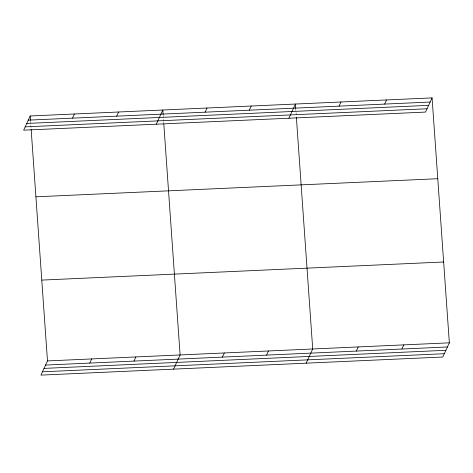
<?xml version="1.0" encoding="UTF-8"?>
<svg xmlns="http://www.w3.org/2000/svg" width="473" height="473" viewBox="0 0 473 473"><rect width="100%" height="100%" fill="white"/><g stroke="black" fill="none" stroke-linecap="round" stroke-linejoin="round"><path stroke-width="0.35" stroke-dasharray="2.37 1.77" d="M295.749 108.447L296.323 116.529M163.185 115.152L163.599 121.035M163.652 121.768L163.759 123.234M30.568 121.123L31.141 129.206"/><path stroke-width="0.71" d="M30.207 115.98L23.65 130.17L425.517 112.077L432.074 97.887L30.207 115.98L30.52 120.39M72.493 118.144L74.415 113.993M116.701 116.151L118.617 112M156.267 124.204L162.824 110.008L163.132 114.419M31.141 129.206L47.483 360.923L40.926 375.113L442.793 357.02L449.35 342.83L432.074 97.887M205.111 112.172L207.026 108.021M89.769 363.087L91.691 358.93M249.312 110.179L251.234 106.029M133.977 361.094L135.893 356.944M288.885 118.232L295.442 104.036L295.749 108.447M173.544 369.141L180.101 354.951L163.806 123.973M222.387 357.115L224.303 352.959M339.064 106.141L340.986 101.991M266.589 355.122L268.51 350.972M384.608 104.09L386.53 99.939M306.155 363.169L312.718 348.979L296.37 117.263M356.34 351.084L358.262 346.928M401.884 349.033L403.806 344.876M28.291 120.136L430.158 102.038M26.76 123.447L428.627 105.355M25.181 126.859L427.048 108.766M35.907 196.809L437.773 178.717M41.784 280.093L443.65 261.995M47.483 360.923L449.35 342.83M45.562 365.073L447.428 346.981M44.036 368.39L445.903 350.292M42.458 371.802L444.324 353.709"/></g></svg>
